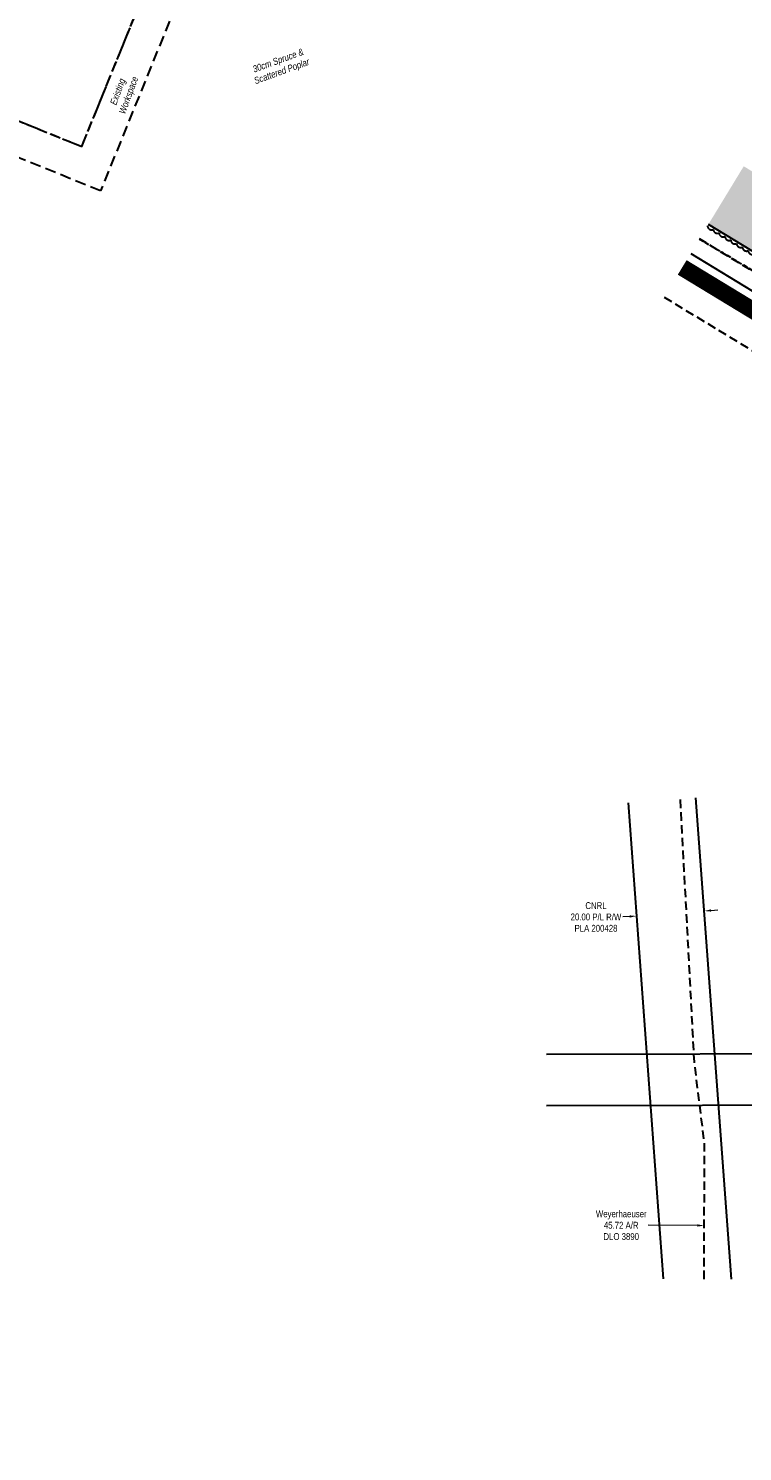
# Model space of a CAD drawing. Extents: x 379646 to 388155, y 6062459 to 6066140.
# Drawn here: x 381435 to 382484, y 6062567 to 6064659 of the extents above; entities that cross this region are included whole.
import ezdxf

# ---------------------------------------------------------------- set-up
doc = ezdxf.new("R2010")
doc.units = 0
doc.header["$LTSCALE"] = 5
doc.header["$PDSIZE"] = 0.5
for name, pattern in [('0', [1, 1, 0]), ('foc-ACCESSROAD', [3.75, 2.5, -1.25]), ('HIDDEN2', [4.7625, 3.175, -1.5875]), ('UG_PIPE', [1.875, 1.25, -0.625])]:
    doc.linetypes.add(name, pattern=pattern)
doc.layers.get('Defpoints').update_dxf_attribs({"color": 9})
for name, color, linetype in [('AS-PIPE-UG', 44, 'UG_PIPE'), ('AS-ROADS', 254, 'Continuous'), ('C-AR', 13, 'foc-ACCESSROAD'), ('C-RW', 13, 'Continuous'), ('C-WS', 13, 'foc-ACCESSROAD'), ('F-AR', 190, 'foc-ACCESSROAD'), ('P-PROPOSED', 10, 'Continuous'), ('P-PROPOSED-H', 21, 'Continuous'), ('T-BUSH', 110, '0'), ('T-BUSH-T', 110, 'Continuous'), ('T-EXISTING RTF', 220, 'HIDDEN2'), ('T-EXISTING RTF-T', 220, 'Continuous')]:
    doc.layers.add(name, color=color, linetype=linetype)
doc.layers.add('C-RW-T', color=13, linetype='Continuous', lineweight=9)
doc.layers.add('F-AR-T', color=190, linetype='Continuous', lineweight=9)
doc.styles.add('80CG', font='ARIALN.TTF', dxfattribs={"height": 10})
doc.styles.add('80L', font='ARIALN.TTF', dxfattribs={"height": 10})
doc.styles.add('MtXpl_Arial_Narrow', font='ARIALNI.TTF')
doc.dimstyles.new('Compass 5 000', dxfattribs={"dimscale": 5, "dimtxt": 9, "dimasz": 2, "dimexe": 0.2, "dimexo": 0.0625, "dimgap": 0.5, "dimtad": 0, "dimtih": 1, "dimtoh": 1, "dimzin": 0, "dimdsep": 46, "dimtxsty": '80CG', "dimcen": 0.1, "dimse1": 1, "dimse2": 1, "dimclrd": 256, "dimclrt": 256, "dimaunit": 1, "dimadec": 4, "dimazin": 0, "dimtfac": 0.06, "dimtofl": 0, "dimtmove": 0, "dimatfit": 1, "dimfxl": 0.2, "dimtolj": 1, "dimtzin": 0, "dimlwd": -1, "dimarcsym": 0})

# ---------------------------------------------------------------- blocks, each defined once
blk = doc.blocks.new('*D454')
at = {"layer": 'C-RW-T', "transparency": 16777216}
for p, q in [((382318.2, 6063353.6), (382308.2, 6063352.9)), ((382437.8, 6063362.4), (382447.8, 6063363.2))]:
    blk.add_line(p, q, dxfattribs=at)
for points in [[(382318, 6063355.3), (382318.3, 6063351.9), (382328.1, 6063354.3)], [(382437.7, 6063364.1), (382437.9, 6063360.8), (382427.8, 6063361.7)]]:
    blk.add_solid(points, dxfattribs=at)
at = {"layer": 'Defpoints', "color": 0, "transparency": 16777216}
for p in [(382328.1, 6063354.3), (382328.2, 6063353), (382427.9, 6063360.4)]:
    blk.add_point(p, dxfattribs=at)
at = {"layer": 'C-RW-T', "transparency": 16777216, "insert": (382268.7, 6063352.9), "char_height": 10, "attachment_point": 5, "style": '80CG'}
blk.add_mtext('\\A1;CNRL\\P20.00 P/L R/W\\PPLA 200428', dxfattribs=at)
blk = doc.blocks.new('*D455')
at = {"layer": 'Defpoints', "color": 0, "transparency": 16777216}
for p in [(382427.7, 6062897.4), (382427.8, 6062899.5), (382656.3, 6062896.4)]:
    blk.add_point(p, dxfattribs=at)
at = {"layer": 'F-AR-T', "transparency": 16777216}
for p, q in [((382417.8, 6062899.6), (382345.5, 6062899.9)), ((382666.3, 6062898.5), (382676.3, 6062898.4))]:
    blk.add_line(p, q, dxfattribs=at)
for points in [[(382417.8, 6062901.2), (382417.7, 6062897.9), (382427.8, 6062899.5)], [(382666.3, 6062900.1), (382666.3, 6062896.8), (382656.3, 6062898.5)]]:
    blk.add_solid(points, dxfattribs=at)
at = {"layer": 'F-AR-T', "transparency": 16777216, "insert": (382305.8, 6062899.9), "char_height": 10, "attachment_point": 5, "style": '80CG'}
blk.add_mtext('\\A1;Weyerhaeuser\\P45.72 A/R\\PDLO 3890', dxfattribs=at)

msp = doc.modelspace()

# ---------------------------------------------------------------- hatches: boundary and pattern name
at = {"layer": 'P-PROPOSED-H'}
h = msp.add_hatch(color=256, dxfattribs=at)
h.dxf.hatch_style = 1
h.paths.add_polyline_path([(383847.424, 6064432.911), (383776.446, 6064503.301), (383603.426, 6064328.835), (383400.549, 6064334.108), (383202.405, 6064178.384), (382937.687, 6064201.927), (382873.798, 6064219.925), (382485.781, 6064456.056), (382433.829, 6064370.654), (382833.521, 6064127.418), (382919.551, 6064103.183), (383233.019, 6064075.304), (383433.981, 6064233.243), (383643.997, 6064227.784)])

# ---------------------------------------------------------------- linework, layer by layer
at = {"layer": 'AS-PIPE-UG', "flags": 128}
msp.add_lwpolyline([(382420.708, 6064349.085), (382455.281, 6064328.998), (382569.111, 6064261.113), (382685.181, 6064189.088), (382747.116, 6064150.023), (382869.591, 6064089.178), (382892.166, 6064083.483), (382927.391, 6064076.963), (382956.216, 6064071.753), (383051.486, 6064066.023), (383181.886, 6064054.923), (383313.961, 6064040.653), (383386.626, 6064032.833), (383453.416, 6064025.123), (383466.521, 6064023.653), (383476.556, 6064021.023), (383488.486, 6064016.103), (383517.656, 6064001.718)], dxfattribs=at)
at = {"layer": 'AS-ROADS', "const_width": 24.991, "flags": 128}
msp.add_lwpolyline([(383422.371, 6063987.893), (382935.446, 6064025.168), (382912.861, 6064029.333), (382892.156, 6064033.328), (382850.531, 6064043.808), (382819.956, 6064054.758), (382781.816, 6064072.753), (382395.367, 6064307.429)], dxfattribs=at)
at = {"layer": 'C-AR', "flags": 128}
msp.add_lwpolyline([(382368.848, 6064263.836), (382783.185, 6064011.781), (382896.881, 6063979.752), (383397.887, 6063935.194), (383430.742, 6063921.051), (383431.866, 6064029.399), (383422.698, 6064033.345), (382915.017, 6064078.497), (382823.454, 6064104.29), (382420.8, 6064349.237)], dxfattribs=at)
at = {"layer": 'C-RW'}
for points in [[(382407.812, 6064327.887), (382813.387, 6064081.163), (382910.483, 6064053.811), (383416.495, 6064008.807), (383753.085, 6063863.914), (383772.847, 6063909.823), (383428.901, 6064057.883), (382919.551, 6064103.183), (382833.521, 6064127.418), (382433.829, 6064370.654)], [(384751.754, 6062610.091), (384610.47, 6062696.038), (384496.103, 6062752.124), (384377.867, 6062798.353), (383261.877, 6063077.033), (383094.127, 6063105.313), (382647.112, 6063151.918), (382196.09, 6063150.95)], [(382196.251, 6063075.978), (382654.043, 6063076.96), (382652.78, 6063101.075), (383087.375, 6063055.764), (383251.653, 6063028.07), (384362.65, 6062750.637), (384475.965, 6062706.332), (384586.429, 6062652.16), (384725.777, 6062567.39)]]:
    msp.add_lwpolyline(points, dxfattribs=at)
at = {"layer": 'C-RW', "flags": 128}
for points in [[(382315.819, 6063520.812), (382367.61, 6062820.947)], [(382467.878, 6062820.513), (382415.509, 6063528.189)]]:
    msp.add_lwpolyline(points, dxfattribs=at)
at = {"layer": 'C-WS', "flags": 128}
msp.add_lwpolyline([(380741.241, 6065652.162), (380586.228, 6065270.521), (380524.648, 6064886.552), (381513.337, 6064484.974), (381810.942, 6065217.68)], dxfattribs=at)
at = {"layer": 'F-AR', "flags": 128}
msp.add_lwpolyline([(382427.416, 6062820.688), (382428.273, 6063018.594), (382413.297, 6063139.896), (382392.803, 6063526.509)], dxfattribs=at)
at = {"layer": 'P-PROPOSED', "flags": 128}
msp.add_lwpolyline([(383847.424, 6064432.911), (383643.997, 6064227.784), (383433.981, 6064233.243), (383233.019, 6064075.304), (382919.551, 6064103.183), (382833.521, 6064127.418), (382433.829, 6064370.654)], dxfattribs=at)
at = {"layer": 'T-BUSH', "flags": 128}
msp.add_lwpolyline([(382432.464, 6064368.41, 0.52056705), (382441.004, 6064363.214, 0.52056705), (382449.543, 6064358.018, 0.52056705), (382458.083, 6064352.821, 0.52056705), (382466.622, 6064347.625, 0.52056705), (382475.162, 6064342.429, 0.52056705), (382483.702, 6064337.233, 0.52056705), (382492.241, 6064332.037, 0.52056705), (382500.781, 6064326.841, 0.52056705), (382509.321, 6064321.644, 0.52056705), (382517.86, 6064316.448, 0.52056705), (382526.4, 6064311.252, 0.52056705), (382534.94, 6064306.056, 0.52056705), (382543.479, 6064300.86, 0.52056705), (382552.019, 6064295.664, 0.52056705), (382560.558, 6064290.468, 0.52056705), (382569.098, 6064285.271, 0.52056705), (382577.638, 6064280.075, 0.52056705), (382586.177, 6064274.879, 0.52056705), (382594.717, 6064269.683, 0.52056705), (382603.257, 6064264.487, 0.52056705), (382611.796, 6064259.291, 0.52056705), (382620.336, 6064254.094, 0.52056705), (382628.876, 6064248.898, 0.52056705), (382637.415, 6064243.702, 0.52056705), (382645.955, 6064238.506, 0.52056705), (382654.495, 6064233.31, 0.52056705), (382663.034, 6064228.114, 0.52056705), (382671.574, 6064222.917, 0.52056705), (382680.113, 6064217.721, 0.52056705), (382688.653, 6064212.525, 0.52056705), (382697.193, 6064207.329, 0.52056705), (382705.784, 6064202.22, 0.52056705), (382714.385, 6064197.125, 0.52056705), (382722.986, 6064192.031, 0.52056705), (382731.587, 6064186.937, 0.52056705), (382740.348, 6064182.21, 0.52056705), (382749.939, 6064179.394, 0.52056705), (382759.53, 6064176.578, 0.52056705), (382769.122, 6064173.762, 0.52056705), (382778.713, 6064170.945, 0.52056705), (382788.305, 6064168.129, 0.52056705), (382797.896, 6064165.313, 0.52056705), (382807.44, 6064162.349, 0.52056705), (382816.886, 6064159.079, 0.52056705), (382826.333, 6064155.809, 0.52056705), (382835.779, 6064152.54, 0.52056705), (382845.226, 6064149.27, 0.52056705), (382854.672, 6064146, 0.52056705), (382864.118, 6064142.731, 0.52056705), (382873.565, 6064139.461, 0.52056705), (382883.011, 6064136.191, 0.52056705), (382892.458, 6064132.922, 0.52056705), (382901.904, 6064129.652, 0.52056705), (382911.35, 6064126.382, 0.52056705), (382920.797, 6064123.112, 0.52056705), (382930.243, 6064119.843, 0.52056705), (382932.212, 6064111.418, 0.52056705), (382934.694, 6064103.904, 0.52056705), (382944.652, 6064103.036, 0.52056705), (382954.611, 6064102.169, 0.52056705), (382964.569, 6064101.301, 0.52056705), (382974.528, 6064100.434, 0.52056705), (382984.486, 6064099.567, 0.52056705), (382994.445, 6064098.699, 0.52056705), (383004.404, 6064097.832, 0.52056705), (383014.362, 6064096.964, 0.52056705), (383024.321, 6064096.097, 0.52056705), (383034.279, 6064095.229, 0.52056705), (383044.238, 6064094.362, 0.52056705), (383054.196, 6064093.494, 0.52056705), (383064.155, 6064092.627, 0.52056705), (383074.113, 6064091.759, 0.52056705), (383084.072, 6064090.892, 0.52056705), (383094.031, 6064090.024, 0.52056705), (383103.989, 6064089.157, 0.52056705), (383113.948, 6064088.289, 0.52056705), (383123.906, 6064087.422, 0.52056705), (383133.865, 6064086.554, 0.52056705), (383143.823, 6064085.687, 0.52056705), (383153.782, 6064084.82, 0.52056705), (383163.741, 6064083.952, 0.52056705), (383173.699, 6064083.085, 0.52056705), (383183.658, 6064082.217, 0.52056705), (383193.616, 6064081.35, 0.52056705), (383203.575, 6064080.482, 0.52056705), (383213.533, 6064079.615, 0.52056705), (383223.492, 6064078.747, 0.52056705), (383233.451, 6064077.88, 0.52056705), (383243.409, 6064077.012, 0.52056705), (383253.368, 6064076.145, 0.52056705), (383263.326, 6064075.277, 0.52056705), (383273.285, 6064074.41, 0.52056705), (383283.243, 6064073.542, 0.52056705), (383293.202, 6064072.675, 0.52056705), (383303.16, 6064071.808, 0.52056705), (383313.119, 6064070.94, 0.52056705), (383323.078, 6064070.073, 0.52056705), (383333.036, 6064069.205, 0.52056705), (383342.995, 6064068.338, 0.52056705), (383352.953, 6064067.47, 0.52056705), (383362.912, 6064066.603, 0.52056705), (383372.87, 6064065.735, 0.52056705), (383382.829, 6064064.868, 0.52056705), (383392.788, 6064064, 0.52056705), (383402.746, 6064063.133, 0.52056705), (383412.705, 6064062.265, 0.52056705), (383422.663, 6064061.398, 0.52056705), (383432.106, 6064060.575, 0.52056705)], format="xyb", dxfattribs=at)
at = {"layer": 'T-EXISTING RTF', "linetype": 'HIDDEN2'}
msp.add_lwpolyline([(381857.249, 6065198.871), (381540.836, 6064419.858), (381161.167, 6064574.069), (381179.992, 6064620.37), (381513.337, 6064484.974), (381810.942, 6065217.68)], dxfattribs=at)

# ---------------------------------------------------------------- texts
at = {"layer": 'T-BUSH-T', "insert": (381759.062, 6064601.459), "char_height": 9.99256, "attachment_point": 1, "rotation": 20, "style": '80L'}
msp.add_mtext_dynamic_manual_height_columns('\\pi4.4532;{\\fArial Narrow|b0|i1|c0|p34;30cm Spruce & \\P\\pi0.45553;Scattered Poplar}', width=86.36586, gutter_width=49.963, heights=[0], dxfattribs=at)
at = {"layer": 'T-EXISTING RTF-T', "insert": (381551.465, 6064540.309), "char_height": 9.99627, "width": 57.091, "attachment_point": 1, "rotation": 70.037088, "style": 'MtXpl_Arial_Narrow'}
msp.add_mtext('\\pi8.7848;Existing \\P\\pi0.76595;Workspace', dxfattribs=at)

# ---------------------------------------------------------------- dimensions: what is measured, and where the dimension line sits
at = {"layer": 'C-RW-T', "color": 2}
dim = msp.add_linear_dim(base=(382328.139, 6063354.329), p1=(382427.927, 6063360.382), p2=(382328.237, 6063353.005), angle=184.232218, text='CNRL\\P20.00 P/L R/W\\PPLA 200428', dimstyle='Compass 5 000', dxfattribs=at)
dim.commit()
dim.dimension.update_dxf_attribs({"geometry": '*D454', "text_midpoint": (382268.654, 6063352.853), "dimtype": 161})
at = {"layer": 'F-AR-T', "color": 2}
dim = msp.add_linear_dim(base=(382427.757, 6062899.508), p1=(382656.261, 6062896.372), p2=(382427.748, 6062897.362), angle=179.751905, text='Weyerhaeuser\\P45.72 A/R\\PDLO 3890', dimstyle='Compass 5 000', dxfattribs=at)
dim.commit()
dim.dimension.update_dxf_attribs({"geometry": '*D455', "text_midpoint": (382305.79, 6062899.864), "dimtype": 161})

doc.saveas('drawing.dxf')
